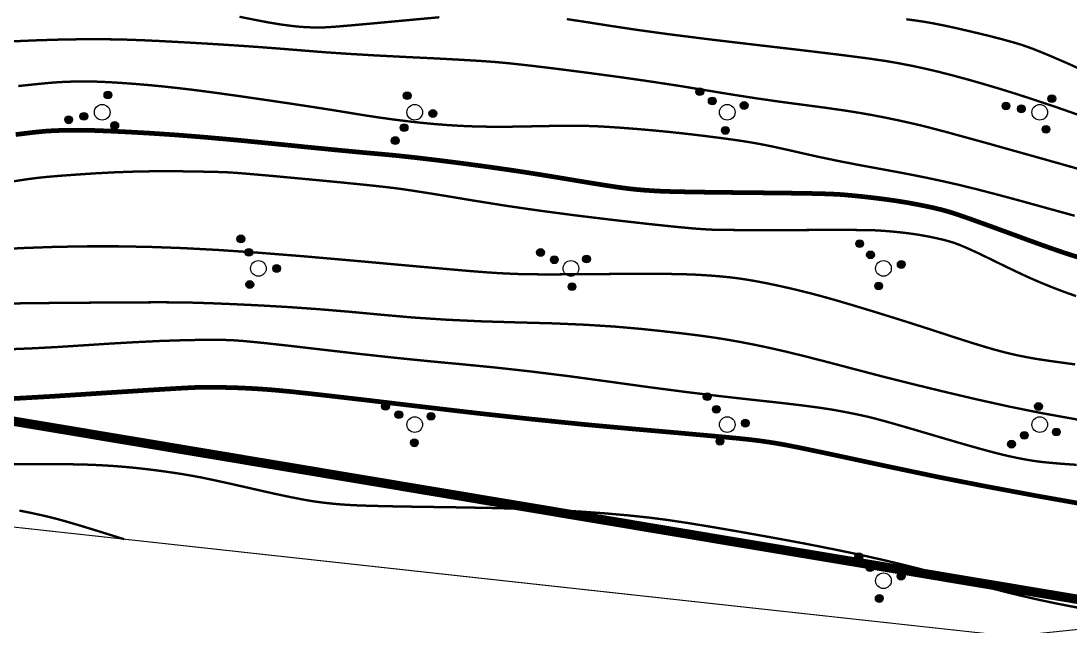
# Model space of a CAD drawing. Extents: x 396500 to 398250, y 1005980 to 1008200.
# Drawn here: x 398040.44 to 398074.04, y 1007917.59 to 1007936.96 of the extents above; entities that cross this region are included whole.
import ezdxf

# ---------------------------------------------------------------- set-up
doc = ezdxf.new("R2010")
doc.units = 0
doc.header["$LTSCALE"] = 0.5
doc.layers.get('0').update_dxf_attribs({"linetype": 'CONTINUOUS'})
doc.layers.add('ASSIST', color=7, linetype='CONTINUOUS', plot=False)
for name, color, linetype in [('DGX', 2, 'CONTINUOUS'), ('DMTZ', 3, 'CONTINUOUS'), ('ZBTZ', 3, 'CONTINUOUS'), ('用地红线', 1, 'CONTINUOUS')]:
    doc.layers.add(name, color=color, linetype=linetype)
doc.linetypes.add('10421', pattern='A,2,[150,AAA.SHX,S=1,R=0,X=0,Y=1],1e-11', length=2)
doc.linetypes.add('1161', pattern='A,0,[149,AAA.SHX,S=0.15,R=0,X=0,Y=0],-1.6', length=1.6)

# ---------------------------------------------------------------- blocks, each defined once
blk = doc.blocks.new('*U110')
at = {"linetype": 'Continuous'}
for points in [[(-0.25, 2.2), (-0.238, 2.123), (-0.238, 2.277)], [(-0.238, 2.277), (-0.202, 2.053), (-0.202, 2.347)], [(-0.202, 2.053), (-0.238, 2.277), (-0.238, 2.123)], [(-0.202, 2.347), (-0.147, 1.998), (-0.147, 2.402)], [(-0.147, 1.998), (-0.202, 2.347), (-0.202, 2.053)], [(-0.147, 2.402), (-0.077, 1.962), (-0.077, 2.438)], [(-0.077, 1.962), (-0.147, 2.402), (-0.147, 1.998)], [(-0.077, 2.438), (0, 1.95), (0, 2.45)], [(0, 1.95), (-0.077, 2.438), (-0.077, 1.962)], [(0, 2.45), (0.077, 1.962), (0.077, 2.438)], [(0.077, 1.962), (0, 2.45), (0, 1.95)], [(0.077, 2.438), (0.147, 1.998), (0.147, 2.402)], [(0.147, 1.998), (0.077, 2.438), (0.077, 1.962)], [(0.147, 2.402), (0.202, 2.053), (0.202, 2.347)], [(0.202, 2.053), (0.147, 2.402), (0.147, 1.998)], [(0.202, 2.347), (0.238, 2.123), (0.238, 2.277)], [(0.238, 2.123), (0.202, 2.347), (0.202, 2.053)], [(0.25, 2.2), (0.238, 2.277), (0.238, 2.123)]]:
    blk.add_solid(points, dxfattribs=at)
blk = doc.blocks.new('*U109')
at = {"linetype": 'Continuous'}
for points in [[(-0.238, 1.277), (-0.202, 1.053), (-0.202, 1.347)], [(-0.202, 1.347), (-0.147, 0.998), (-0.147, 1.402)], [(-0.147, 0.998), (-0.202, 1.347), (-0.202, 1.053)], [(-0.147, 1.402), (-0.077, 0.962), (-0.077, 1.438)], [(-0.077, 0.962), (-0.147, 1.402), (-0.147, 0.998)], [(-0.077, 1.438), (0, 0.95), (0, 1.45)], [(0, 0.95), (-0.077, 1.438), (-0.077, 0.962)], [(0, 1.45), (0.077, 0.962), (0.077, 1.438)], [(0.077, 0.962), (0, 1.45), (0, 0.95)], [(0.077, 1.438), (0.147, 0.998), (0.147, 1.402)], [(0.147, 0.998), (0.077, 1.438), (0.077, 0.962)], [(0.147, 1.402), (0.202, 1.053), (0.202, 1.347)], [(0.202, 1.053), (0.147, 1.402), (0.147, 0.998)], [(0.202, 1.347), (0.238, 1.123), (0.238, 1.277)], [(0.238, 1.123), (0.202, 1.347), (0.202, 1.053)], [(-0.25, 1.2), (-0.238, 1.123), (-0.238, 1.277)], [(-0.202, 1.053), (-0.238, 1.277), (-0.238, 1.123)], [(0.25, 1.2), (0.238, 1.277), (0.238, 1.123)]]:
    blk.add_solid(points, dxfattribs=at)
blk = doc.blocks.new('*U108')
at = {"linetype": 'Continuous'}
for points in [[(-1.25, -0.6), (-1.238, -0.677), (-1.238, -0.523)], [(-1.238, -0.523), (-1.202, -0.747), (-1.202, -0.453)], [(-1.202, -0.747), (-1.238, -0.523), (-1.238, -0.677)], [(-1.202, -0.453), (-1.147, -0.802), (-1.147, -0.398)], [(-1.147, -0.802), (-1.202, -0.453), (-1.202, -0.747)], [(-1.147, -0.398), (-1.077, -0.838), (-1.077, -0.362)], [(-1.077, -0.838), (-1.147, -0.398), (-1.147, -0.802)], [(-1.077, -0.362), (-1, -0.85), (-1, -0.35)], [(-1, -0.85), (-1.077, -0.362), (-1.077, -0.838)], [(-1, -0.35), (-0.923, -0.838), (-0.923, -0.362)], [(-0.923, -0.838), (-1, -0.35), (-1, -0.85)], [(-0.923, -0.362), (-0.853, -0.802), (-0.853, -0.398)], [(-0.853, -0.802), (-0.923, -0.362), (-0.923, -0.838)], [(-0.853, -0.398), (-0.798, -0.747), (-0.798, -0.453)], [(-0.798, -0.747), (-0.853, -0.398), (-0.853, -0.802)], [(-0.798, -0.453), (-0.762, -0.677), (-0.762, -0.523)], [(-0.762, -0.677), (-0.798, -0.453), (-0.798, -0.747)], [(-0.75, -0.6), (-0.762, -0.523), (-0.762, -0.677)]]:
    blk.add_solid(points, dxfattribs=at)
blk = doc.blocks.new('*U107')
at = {"linetype": 'Continuous'}
for points in [[(0.75, -0.6), (0.762, -0.677), (0.762, -0.523)], [(0.762, -0.523), (0.798, -0.747), (0.798, -0.453)], [(0.798, -0.747), (0.762, -0.523), (0.762, -0.677)], [(0.798, -0.453), (0.853, -0.802), (0.853, -0.398)], [(0.853, -0.802), (0.798, -0.453), (0.798, -0.747)], [(0.853, -0.398), (0.923, -0.838), (0.923, -0.362)], [(0.923, -0.838), (0.853, -0.398), (0.853, -0.802)], [(0.923, -0.362), (1, -0.85), (1, -0.35)], [(1, -0.85), (0.923, -0.362), (0.923, -0.838)], [(1, -0.35), (1.077, -0.838), (1.077, -0.362)], [(1.077, -0.838), (1, -0.35), (1, -0.85)], [(1.077, -0.362), (1.147, -0.802), (1.147, -0.398)], [(1.147, -0.802), (1.077, -0.362), (1.077, -0.838)], [(1.147, -0.398), (1.202, -0.747), (1.202, -0.453)], [(1.202, -0.747), (1.147, -0.398), (1.147, -0.802)], [(1.202, -0.453), (1.238, -0.677), (1.238, -0.523)], [(1.238, -0.677), (1.202, -0.453), (1.202, -0.747)], [(1.25, -0.6), (1.238, -0.523), (1.238, -0.677)]]:
    blk.add_solid(points, dxfattribs=at)
blk = doc.blocks.new('gc160')
for centre, radius in [((0, 2.2), 0.25), ((0, 1.2), 0.25), ((0, 0), 0.5), ((-1, -0.6), 0.25), ((1, -0.6), 0.25)]:
    blk.add_circle(centre, radius)
at = {"linetype": 'Continuous'}
for name in ['*U110', '*U109', '*U108', '*U107']:
    blk.add_blockref(name, (0, 0), dxfattribs=at)

msp = doc.modelspace()

# ---------------------------------------------------------------- linework, layer by layer
at = {"layer": 'ASSIST', "linetype": '1161', "flags": 128}
msp.add_lwpolyline([(398142.02, 1007800), (398142.399, 1007801.54), (398142.633, 1007802.773), (398142.931, 1007803.579), (398144.715, 1007805.754), (398145.584, 1007806.956), (398146.799, 1007807.848), (398147.861, 1007808.093), (398149.129, 1007808.343), (398150.764, 1007808.784), (398151.939, 1007809.304), (398152.806, 1007810.069), (398152.944, 1007810.789), (398152.788, 1007811.606), (398151.833, 1007813.402), (398150.283, 1007816.089), (398149.271, 1007817.523), (398148.366, 1007819.301), (398147.802, 1007820.892), (398147.709, 1007822.194), (398147.751, 1007823.22), (398147.993, 1007825.125), (398148.563, 1007828.764), (398148.89, 1007831.01), (398148.677, 1007833.131), (398148.356, 1007835.297), (398148.501, 1007837.554), (398148.576, 1007837.886), (398149.025, 1007838.785), (398149.904, 1007840.345), (398150.85, 1007841.759), (398152.198, 1007842.928), (398153.283, 1007843.843), (398154.353, 1007844.354), (398156.242, 1007844.174), (398157.251, 1007844.031), (398159.807, 1007843.503), (398162.288, 1007842.879), (398163.871, 1007842.482), (398165.328, 1007841.983), (398166.696, 1007841.514), (398168.45, 1007840.912), (398173.781, 1007839.09), (398176.049, 1007838.337), (398178.161, 1007837.694), (398180.78, 1007836.928), (398182.566, 1007836.552), (398184.62, 1007836.189), (398186.394, 1007835.99), (398187.912, 1007836.12), (398189.201, 1007837.141), (398189.776, 1007838.251), (398190.12, 1007840.29), (398190.17, 1007842.598), (398190.403, 1007844.951), (398189.043, 1007847.627), (398186.439, 1007850.026), (398182.225, 1007851.659), (398179.103, 1007852.385), (398176.647, 1007852.937), (398174.727, 1007853.334), (398173.11, 1007853.669), (398168.439, 1007854.649), (398165.563, 1007855.29), (398158.789, 1007856.801), (398153.979, 1007858.808), (398149.396, 1007860.72), (398144.127, 1007864.7), (398142.759, 1007865.981), (398141.282, 1007867.363), (398140.55, 1007868.563), (398140.208, 1007869.78), (398140.511, 1007870.688), (398141.35, 1007871.773), (398142.86, 1007872.958), (398144.688, 1007874.352), (398146.121, 1007875.954), (398147.886, 1007878.704), (398148.807, 1007881.026), (398149.69, 1007882.6), (398150.822, 1007883.944), (398152.833, 1007885.552), (398155.084, 1007887.155), (398157.453, 1007888.399), (398159.821, 1007889.906), (398164.065, 1007891.774), (398167.151, 1007892.546), (398170.237, 1007892.763), (398172.231, 1007893.077), (398178.906, 1007894.329), (398187.893, 1007896.515), (398196.105, 1007897.363), (398198.497, 1007897.051), (398200.566, 1007896.587), (398204.507, 1007893.102), (398206.423, 1007891.187), (398209.498, 1007887.729), (398210.612, 1007887.806), (398213.195, 1007888.289), (398215.918, 1007889.203), (398220.573, 1007891.299), (398223.366, 1007894.936), (398225.772, 1007898.967), (398226.909, 1007900.593), (398227.45, 1007901.366), (398230.002, 1007904.286), (398230.914, 1007907.707), (398230.508, 1007910.965), (398230.735, 1007912.853), (398231.346, 1007914.53), (398231.704, 1007915.899), (398231.592, 1007917.4), (398230.516, 1007919.105), (398228.421, 1007920.266), (398226.188, 1007921.034), (398222.702, 1007920.758), (398220.157, 1007919.683), (398213.382, 1007916.314), (398211.653, 1007915.256), (398209.807, 1007914.296), (398207.213, 1007913.194), (398202.736, 1007911.958), (398198.513, 1007911.002), (398193.866, 1007910.829), (398191.118, 1007910.959), (398186.311, 1007911.089), (398183.26, 1007910.44), (398179.978, 1007908.815), (398175.69, 1007907.289), (398170.96, 1007906.391), (398164.865, 1007905.89), (398161.238, 1007904.319), (398157.823, 1007902.535), (398156.043, 1007901.477), (398153.127, 1007900.483), (398149.688, 1007899.603), (398147.117, 1007899.74), (398147.354, 1007906.259), (398146.727, 1007907.847), (398146.513, 1007910.403), (398146.692, 1007913.316), (398146.601, 1007914.543), (398146.316, 1007915.086), (398146.17, 1007915.27), (398146.043, 1007915.397), (398143.818, 1007916.025), (398133.841, 1007918.172), (398117.646, 1007921.722), (398115.495, 1007921.191), (398113.43, 1007918.324), (398111.271, 1007914.72), (398111.659, 1007911.426), (398111.138, 1007910.755), (398109.996, 1007910.755), (398105.411, 1007912.155), (398094.726, 1007914.446), (398089.329, 1007915.756), (398084.446, 1007917.001), (398081.014, 1007918.354), (398077.754, 1007918.158), (398074.291, 1007917.473), (398072.136, 1007917.258), (398058.971, 1007918.699), (398029.655, 1007921.908), (398021.04, 1007925.602), (398010.909, 1007927.444), (398008.421, 1007927.59), (398003.074, 1007927.335), (398001.194, 1007927.455), (398000.225, 1007927.796), (398000.036, 1007927.87)], dxfattribs=at)
at = {"layer": 'DGX', "linetype": 'Continuous', "const_width": 0.075}
for points in [[(398047.43, 1007937.098), (398047.969, 1007936.99), (398048.397, 1007936.909), (398048.716, 1007936.856), (398048.965, 1007936.822), (398049.188, 1007936.795), (398049.383, 1007936.776), (398049.551, 1007936.765), (398049.705, 1007936.759), (398049.859, 1007936.756), (398050.013, 1007936.756), (398050.167, 1007936.759), (398050.446, 1007936.776), (398050.973, 1007936.82), (398051.75, 1007936.89), (398052.776, 1007936.986), (398053.823, 1007937.082)], [(398057.903, 1007937.023), (398058.524, 1007936.929), (398059.264, 1007936.812), (398060.164, 1007936.676), (398061.263, 1007936.526), (398062.563, 1007936.363), (398064.062, 1007936.186), (398065.513, 1007936.017), (398066.671, 1007935.877), (398067.535, 1007935.765), (398068.104, 1007935.682), (398068.526, 1007935.609), (398068.948, 1007935.527), (398069.368, 1007935.437), (398069.787, 1007935.339), (398070.221, 1007935.228), (398070.688, 1007935.102), (398071.187, 1007934.96), (398071.718, 1007934.803), (398072.288, 1007934.626), (398072.907, 1007934.425), (398073.573, 1007934.201), (398074.287, 1007933.952)], [(398068.764, 1007937.019), (398069.039, 1007936.982), (398069.304, 1007936.943), (398069.597, 1007936.893), (398069.953, 1007936.823), (398070.373, 1007936.732), (398070.856, 1007936.62), (398071.343, 1007936.503), (398071.772, 1007936.394), (398072.144, 1007936.292), (398072.458, 1007936.199), (398072.813, 1007936.073), (398073.309, 1007935.873), (398073.944, 1007935.598), (398074.719, 1007935.248)], [(398040.351, 1007934.88), (398040.946, 1007934.942), (398041.385, 1007934.984), (398041.668, 1007935.005), (398041.874, 1007935.015), (398042.084, 1007935.022), (398042.298, 1007935.026), (398042.514, 1007935.027), (398042.755, 1007935.024), (398043.04, 1007935.014), (398043.369, 1007934.997), (398043.742, 1007934.973), (398044.146, 1007934.943), (398044.565, 1007934.907), (398045, 1007934.865), (398045.45, 1007934.816), (398045.967, 1007934.755), (398046.602, 1007934.672), (398047.355, 1007934.567), (398048.226, 1007934.441), (398049.097, 1007934.312), (398049.848, 1007934.198), (398050.479, 1007934.099), (398050.991, 1007934.015), (398051.442, 1007933.941), (398051.891, 1007933.873), (398052.338, 1007933.811), (398052.784, 1007933.755), (398053.226, 1007933.705), (398053.665, 1007933.663), (398054.101, 1007933.629), (398054.533, 1007933.603), (398054.988, 1007933.585), (398055.494, 1007933.576), (398056.049, 1007933.577), (398056.654, 1007933.587), (398057.242, 1007933.599), (398057.745, 1007933.605), (398058.163, 1007933.607), (398058.496, 1007933.604), (398058.818, 1007933.594), (398059.204, 1007933.573), (398059.654, 1007933.543), (398060.167, 1007933.503), (398060.71, 1007933.456), (398061.249, 1007933.403), (398061.782, 1007933.345), (398062.312, 1007933.282), (398062.807, 1007933.219), (398063.239, 1007933.16), (398063.609, 1007933.105), (398063.916, 1007933.054), (398064.22, 1007932.997), (398064.578, 1007932.923), (398064.992, 1007932.832), (398065.461, 1007932.724), (398065.989, 1007932.606), (398066.578, 1007932.483), (398067.23, 1007932.356), (398067.943, 1007932.225), (398068.659, 1007932.093), (398069.321, 1007931.963), (398069.928, 1007931.834), (398070.482, 1007931.708), (398071.051, 1007931.567), (398071.709, 1007931.396), (398072.455, 1007931.195), (398073.289, 1007930.964), (398074.156, 1007930.725)], [(398074.17, 1007925.966), (398073.398, 1007926.072), (398072.911, 1007926.145), (398072.572, 1007926.207), (398072.241, 1007926.275), (398071.92, 1007926.351), (398071.608, 1007926.434), (398071.278, 1007926.53), (398070.9, 1007926.645), (398070.476, 1007926.78), (398070.004, 1007926.934), (398069.489, 1007927.102), (398068.931, 1007927.281), (398068.332, 1007927.47), (398067.691, 1007927.668), (398067.068, 1007927.857), (398066.523, 1007928.018), (398066.056, 1007928.149), (398065.667, 1007928.252), (398065.322, 1007928.338), (398064.983, 1007928.417), (398064.652, 1007928.491), (398064.329, 1007928.559), (398064.016, 1007928.62), (398063.717, 1007928.672), (398063.433, 1007928.716), (398063.162, 1007928.75), (398062.887, 1007928.778), (398062.59, 1007928.804), (398062.271, 1007928.826), (398061.929, 1007928.845), (398061.496, 1007928.858), (398060.904, 1007928.866), (398060.153, 1007928.867), (398059.243, 1007928.861), (398058.339, 1007928.854), (398057.607, 1007928.85), (398057.047, 1007928.85), (398056.658, 1007928.853), (398056.348, 1007928.861), (398056.026, 1007928.874), (398055.692, 1007928.891), (398055.345, 1007928.914), (398054.818, 1007928.955), (398053.943, 1007929.031), (398052.721, 1007929.14), (398051.152, 1007929.282), (398049.498, 1007929.427), (398048.023, 1007929.544), (398046.725, 1007929.632), (398045.606, 1007929.691), (398044.579, 1007929.728), (398043.559, 1007929.747), (398042.547, 1007929.747), (398041.542, 1007929.73), (398040.467, 1007929.691), (398039.242, 1007929.627)], [(398039.904, 1007927.916), (398041.456, 1007927.934), (398042.864, 1007927.945), (398043.994, 1007927.952), (398044.844, 1007927.955), (398045.416, 1007927.953), (398045.909, 1007927.944), (398046.521, 1007927.925), (398047.252, 1007927.895), (398048.102, 1007927.854), (398049.023, 1007927.801), (398049.968, 1007927.734), (398050.935, 1007927.654), (398051.926, 1007927.561), (398052.953, 1007927.47), (398054.03, 1007927.399), (398055.156, 1007927.346), (398056.332, 1007927.311), (398057.479, 1007927.28), (398058.517, 1007927.235), (398059.448, 1007927.176), (398060.271, 1007927.104), (398060.994, 1007927.028), (398061.626, 1007926.956), (398062.165, 1007926.889), (398062.613, 1007926.826), (398063.023, 1007926.761), (398063.447, 1007926.686), (398063.886, 1007926.601), (398064.34, 1007926.506), (398064.854, 1007926.39), (398065.47, 1007926.24), (398066.189, 1007926.056), (398067.012, 1007925.84), (398067.915, 1007925.603), (398068.873, 1007925.361), (398069.887, 1007925.114), (398070.958, 1007924.861), (398072.055, 1007924.617), (398073.152, 1007924.397), (398074.247, 1007924.2)], [(398040.083, 1007926.452), (398040.822, 1007926.482), (398041.628, 1007926.525), (398042.501, 1007926.581), (398043.366, 1007926.637), (398044.148, 1007926.681), (398044.847, 1007926.715), (398045.464, 1007926.736), (398046.003, 1007926.748), (398046.467, 1007926.753), (398046.858, 1007926.752), (398047.175, 1007926.743), (398047.566, 1007926.715), (398048.182, 1007926.655), (398049.022, 1007926.563), (398050.085, 1007926.439), (398051.246, 1007926.305), (398052.376, 1007926.182), (398053.476, 1007926.071), (398054.546, 1007925.971), (398055.632, 1007925.865), (398056.782, 1007925.737), (398057.996, 1007925.586), (398059.273, 1007925.412), (398060.539, 1007925.237), (398061.719, 1007925.083), (398062.815, 1007924.949), (398063.825, 1007924.836), (398064.713, 1007924.739), (398065.439, 1007924.653), (398066.005, 1007924.578), (398066.411, 1007924.515), (398066.725, 1007924.458), (398067.016, 1007924.401), (398067.284, 1007924.346), (398067.53, 1007924.292), (398067.84, 1007924.213), (398068.302, 1007924.086), (398068.915, 1007923.909), (398069.679, 1007923.684), (398070.452, 1007923.457), (398071.091, 1007923.275), (398071.596, 1007923.138), (398071.968, 1007923.047), (398072.262, 1007922.983), (398072.535, 1007922.929), (398072.787, 1007922.886), (398073.017, 1007922.853), (398073.297, 1007922.823), (398073.697, 1007922.788), (398074.217, 1007922.75)], [(398074.333, 1007918.164), (398073.964, 1007918.233), (398073.594, 1007918.306), (398073.219, 1007918.384), (398072.842, 1007918.467), (398072.461, 1007918.555), (398072.076, 1007918.648), (398071.673, 1007918.75), (398071.24, 1007918.864), (398070.775, 1007918.99), (398070.279, 1007919.129), (398069.748, 1007919.274), (398069.182, 1007919.422), (398068.578, 1007919.573), (398067.937, 1007919.725), (398067.224, 1007919.885), (398066.404, 1007920.055), (398065.476, 1007920.237), (398064.439, 1007920.429), (398063.415, 1007920.612), (398062.52, 1007920.766), (398061.756, 1007920.891), (398061.122, 1007920.986), (398060.522, 1007921.063), (398059.86, 1007921.133), (398059.135, 1007921.196), (398058.348, 1007921.253), (398057.477, 1007921.302), (398056.502, 1007921.341), (398055.422, 1007921.371), (398054.237, 1007921.392), (398053.112, 1007921.408), (398052.21, 1007921.424), (398051.53, 1007921.441), (398051.073, 1007921.458), (398050.734, 1007921.479), (398050.407, 1007921.507), (398050.092, 1007921.542), (398049.789, 1007921.583), (398049.453, 1007921.641), (398049.038, 1007921.722), (398048.545, 1007921.827), (398047.974, 1007921.956), (398047.406, 1007922.085), (398046.924, 1007922.193), (398046.528, 1007922.279), (398046.218, 1007922.343), (398045.944, 1007922.394), (398045.658, 1007922.444), (398045.36, 1007922.491), (398045.05, 1007922.536), (398044.737, 1007922.578), (398044.428, 1007922.616), (398044.124, 1007922.65), (398043.824, 1007922.679), (398043.523, 1007922.704), (398043.214, 1007922.725), (398042.897, 1007922.743), (398042.572, 1007922.756), (398042.175, 1007922.766), (398041.644, 1007922.772), (398040.977, 1007922.774), (398040.176, 1007922.772)], [(398043.736, 1007920.37), (398043.391, 1007920.478), (398043.101, 1007920.568), (398042.866, 1007920.641), (398042.686, 1007920.697), (398042.537, 1007920.742), (398042.396, 1007920.785), (398042.264, 1007920.825), (398042.139, 1007920.862), (398042.023, 1007920.896), (398041.916, 1007920.927), (398041.816, 1007920.955), (398041.725, 1007920.981), (398041.639, 1007921.004), (398041.556, 1007921.026), (398041.475, 1007921.047), (398041.397, 1007921.067), (398041.32, 1007921.086), (398041.239, 1007921.105), (398041.156, 1007921.124), (398041.069, 1007921.144), (398040.98, 1007921.163), (398040.888, 1007921.183), (398040.794, 1007921.204), (398040.696, 1007921.224), (398040.596, 1007921.245), (398040.492, 1007921.265), (398040.386, 1007921.286)]]:
    msp.add_lwpolyline(points, dxfattribs=at)
at = {"layer": 'DGX', "linetype": 'Continuous', "const_width": 0.075, "flags": 128}
for points in [[(398075.43, 1007931.9), (398073.059, 1007932.57), (398071.25, 1007933.077), (398070.002, 1007933.42), (398069.315, 1007933.599), (398068.909, 1007933.694), (398068.502, 1007933.784), (398068.095, 1007933.868), (398067.687, 1007933.948), (398067.24, 1007934.026), (398066.717, 1007934.108), (398066.118, 1007934.193), (398065.442, 1007934.282), (398064.714, 1007934.379), (398063.956, 1007934.488), (398063.168, 1007934.611), (398062.351, 1007934.745), (398061.49, 1007934.887), (398060.569, 1007935.027), (398059.589, 1007935.168), (398058.55, 1007935.307), (398057.563, 1007935.434), (398056.74, 1007935.533), (398056.081, 1007935.606), (398055.586, 1007935.652), (398055.101, 1007935.686), (398054.47, 1007935.723), (398053.693, 1007935.765), (398052.771, 1007935.809), (398051.817, 1007935.858), (398050.945, 1007935.909), (398050.154, 1007935.962), (398049.446, 1007936.019), (398048.755, 1007936.075), (398048.02, 1007936.131), (398047.241, 1007936.184), (398046.416, 1007936.236), (398045.619, 1007936.282), (398044.92, 1007936.319), (398044.321, 1007936.347), (398043.821, 1007936.365), (398043.352, 1007936.375), (398042.847, 1007936.379), (398042.304, 1007936.377), (398041.725, 1007936.368), (398040.976, 1007936.345), (398039.925, 1007936.301)], [(398074.201, 1007928.154), (398073.985, 1007928.229), (398073.769, 1007928.308), (398073.553, 1007928.39), (398073.34, 1007928.474), (398073.132, 1007928.559), (398072.928, 1007928.645), (398072.729, 1007928.732), (398072.502, 1007928.836), (398072.216, 1007928.971), (398071.872, 1007929.137), (398071.467, 1007929.335), (398071.067, 1007929.529), (398070.736, 1007929.681), (398070.472, 1007929.793), (398070.276, 1007929.865), (398070.106, 1007929.916), (398069.917, 1007929.965), (398069.711, 1007930.012), (398069.486, 1007930.059), (398069.252, 1007930.102), (398069.018, 1007930.139), (398068.784, 1007930.171), (398068.549, 1007930.198), (398068.321, 1007930.22), (398068.108, 1007930.238), (398067.908, 1007930.252), (398067.723, 1007930.262), (398067.435, 1007930.268), (398066.928, 1007930.272), (398066.201, 1007930.272), (398065.254, 1007930.269), (398064.29, 1007930.266), (398063.508, 1007930.268), (398062.909, 1007930.273), (398062.493, 1007930.282), (398062.053, 1007930.311), (398061.384, 1007930.372), (398060.486, 1007930.467), (398059.358, 1007930.595), (398058.155, 1007930.741), (398057.033, 1007930.89), (398055.99, 1007931.041), (398055.028, 1007931.195), (398054.181, 1007931.336), (398053.486, 1007931.449), (398052.941, 1007931.534), (398052.548, 1007931.592), (398052.134, 1007931.643), (398051.526, 1007931.709), (398050.723, 1007931.79), (398049.726, 1007931.885), (398048.741, 1007931.977), (398047.974, 1007932.046), (398047.424, 1007932.092), (398047.091, 1007932.115), (398046.816, 1007932.126), (398046.439, 1007932.135), (398045.959, 1007932.144), (398045.377, 1007932.152), (398044.741, 1007932.152), (398044.098, 1007932.141), (398043.449, 1007932.118), (398042.794, 1007932.083), (398042.185, 1007932.042), (398041.675, 1007932.005), (398041.264, 1007931.97), (398040.953, 1007931.938), (398040.614, 1007931.893), (398040.124, 1007931.817)]]:
    msp.add_lwpolyline(points, dxfattribs=at)
at = {"layer": 'DGX', "color": 3, "linetype": 'Continuous', "lineweight": -2, "const_width": 0.15}
for points in [[(398040.268, 1007933.326), (398040.845, 1007933.397), (398041.204, 1007933.433), (398041.463, 1007933.449), (398041.74, 1007933.46), (398042.033, 1007933.466), (398042.344, 1007933.466), (398042.722, 1007933.459), (398043.217, 1007933.44), (398043.829, 1007933.411), (398044.558, 1007933.37), (398045.399, 1007933.314), (398046.35, 1007933.238), (398047.409, 1007933.143), (398048.576, 1007933.028), (398049.703, 1007932.914), (398050.64, 1007932.822), (398051.387, 1007932.751), (398051.944, 1007932.701), (398052.454, 1007932.654), (398053.06, 1007932.588), (398053.762, 1007932.505), (398054.56, 1007932.404), (398055.396, 1007932.291), (398056.211, 1007932.174), (398057.007, 1007932.051), (398057.782, 1007931.924), (398058.485, 1007931.806), (398059.061, 1007931.713), (398059.511, 1007931.644), (398059.835, 1007931.6), (398060.101, 1007931.57), (398060.377, 1007931.546), (398060.665, 1007931.526), (398060.963, 1007931.51), (398061.37, 1007931.498), (398061.986, 1007931.486), (398062.811, 1007931.475), (398063.845, 1007931.464), (398064.87, 1007931.453), (398065.67, 1007931.441), (398066.246, 1007931.426), (398066.597, 1007931.411), (398066.851, 1007931.391), (398067.135, 1007931.364), (398067.45, 1007931.331), (398067.797, 1007931.291), (398068.151, 1007931.246), (398068.49, 1007931.197), (398068.814, 1007931.144), (398069.124, 1007931.087), (398069.412, 1007931.029), (398069.671, 1007930.973), (398069.902, 1007930.917), (398070.104, 1007930.862), (398070.358, 1007930.781), (398070.747, 1007930.647), (398071.269, 1007930.46), (398071.926, 1007930.22), (398072.588, 1007929.977), (398073.128, 1007929.781), (398073.545, 1007929.634), (398073.839, 1007929.534), (398074.072, 1007929.459), (398074.303, 1007929.388)], [(398039.338, 1007924.824), (398041.441, 1007924.944), (398043.28, 1007925.063), (398044.653, 1007925.15), (398045.56, 1007925.205), (398046.002, 1007925.227), (398046.225, 1007925.232), (398046.475, 1007925.233), (398046.753, 1007925.231), (398047.059, 1007925.226), (398047.39, 1007925.216), (398047.745, 1007925.2), (398048.125, 1007925.177), (398048.528, 1007925.147), (398049.129, 1007925.09), (398050.099, 1007924.984), (398051.44, 1007924.829), (398053.15, 1007924.625), (398055.004, 1007924.408), (398056.776, 1007924.214), (398058.465, 1007924.043), (398060.073, 1007923.896), (398061.479, 1007923.773), (398062.565, 1007923.675), (398063.33, 1007923.604), (398063.776, 1007923.557), (398064.06, 1007923.522), (398064.342, 1007923.482), (398064.622, 1007923.438), (398064.899, 1007923.389), (398065.318, 1007923.306), (398066.022, 1007923.16), (398067.01, 1007922.949), (398068.283, 1007922.676), (398069.751, 1007922.368), (398071.323, 1007922.059), (398072.999, 1007921.746), (398074.78, 1007921.431)]]:
    msp.add_lwpolyline(points, dxfattribs=at)
at = {"layer": 'DMTZ', "linetype": '10421'}
msp.add_lwpolyline([(398072.136, 1007917.258), (398029.655, 1007921.908), (398021.04, 1007925.602), (398014.452, 1007926.825), (398010.909, 1007927.444), (398008.421, 1007927.59), (398003.074, 1007927.335), (398001.165, 1007927.456), (398000.972, 1007927.506), (398000.172, 1007927.817)], dxfattribs=at)
at = {"layer": '用地红线', "linetype": 'Continuous', "const_width": 0.3, "flags": 128}
msp.add_lwpolyline([(397985.99, 1007958.873), (397994.886, 1007951.334), (397991.714, 1007943.294), (397994.633, 1007931.78), (398111.614, 1007912.186), (398114.221, 1007921.868), (398145.022, 1007916.936), (398159.924, 1007899.022), (398177.701, 1007902.488), (398177.458, 1007896.511), (398139.84, 1007871.366), (398158.004, 1007843.858), (398153.153, 1007833.797), (398105.345, 1007838.578), (398095.539, 1007849.972), (398034.306, 1007851.206), (398029.668, 1007841.121), (397918.334, 1007848.805), (397904.655, 1007861.515), (397920.251, 1007877.673), (397930.52, 1007889.558), (397949.869, 1007915.413)], close=True, dxfattribs=at)

# ---------------------------------------------------------------- block references
at = {"layer": 'ZBTZ', "linetype": 'Continuous', "yscale": 0.5}
for p, xscale, rotation in [((398063.036, 1007934.039), 0.4999999999767564, 52.98318429849667), ((398043.036, 1007934.039), 0.4999999999741073, 102.6099429291691), ((398053.036, 1007934.039), 0.5000000000257301, 145.4524368998174), ((398073.036, 1007934.039), 0.4999999999753421, 79.3951231396829), ((398048.036, 1007929.039), 0.5000000000292952, 30.75167088934014), ((398068.036, 1007929.039), 0.5000000000162436, 43.7159337119616), ((398058.036, 1007929.039), 0.5000000000443886, 62.29987487418899), ((398063.036, 1007924.039), 0.4999999999943281, 35.52537614177483), ((398053.036, 1007924.039), 0.5000000000011412, 57.96014282847138), ((398073.036, 1007924.039), 0.5000000000040055, 124.8304696772543), ((398068.036, 1007919.039), 0.4999999999846138, 45.62211981008933)]:
    msp.add_blockref('gc160', p, dxfattribs=dict(at, xscale=xscale, rotation=rotation))

doc.saveas('drawing.dxf')
